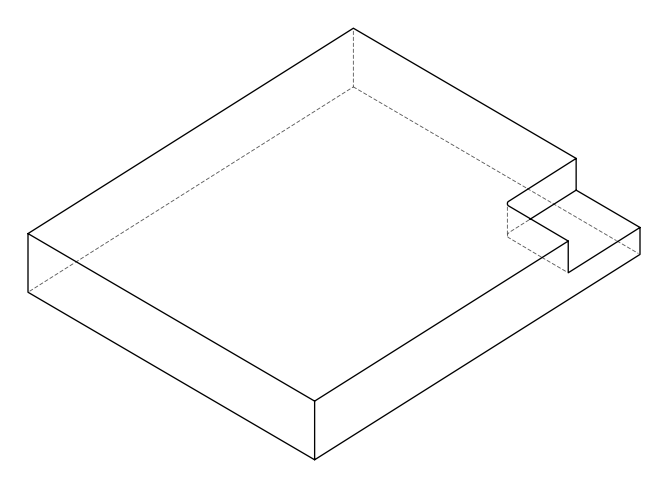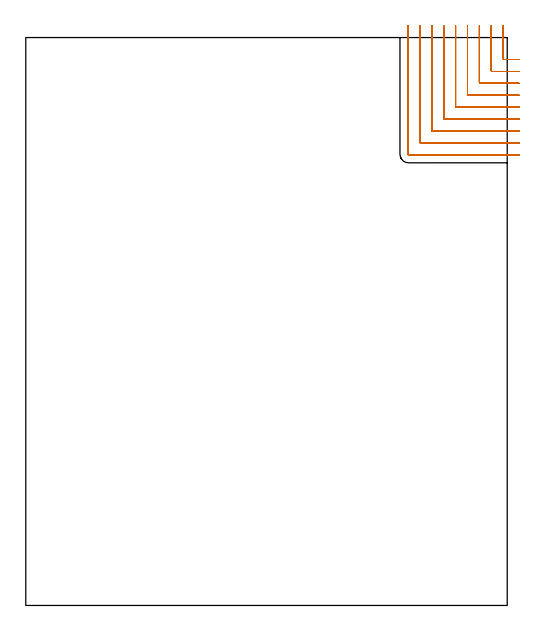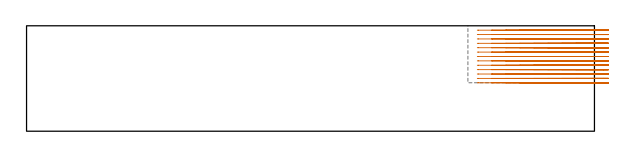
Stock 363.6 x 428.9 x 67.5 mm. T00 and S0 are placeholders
(PLAN: 1 operations, 0 tool changes, 28.6 min)
(1 MILL_CORNER_NOTCH_RECTANGULAR | CORNER_NOTCH_RECTANGULAR | NXT0201_011 | Follow Part, ap 3, ae 75% | 28.61 min | 279373 mm3)
(TOOL NXT0201_011 | ENDMILL 12mm [2P460-1200-NA 1630] | D12 FL38 Z6)
(OP 1 MILL_CORNER_NOTCH_RECTANGULAR)
G17 G21 G94 G90
T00 M6
G54
G17 G0 G90 X360.6 Y437.9 S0 M3
G43 Z77.5 H1
Z64.692
G94 G1 Y434.9 F250.
Y412.894 F500.
G3 X361.194 Y412.3 R0.6
G1 X369.6
X372.6 F250.
G0 Z77.5
X351.6 Y437.9
Z64.692
G1 Y434.9
Y403.895 F500.
G3 X352.195 Y403.3 R0.6
G1 X369.6
X372.6 F250.
G0 Z77.5
X342.6 Y437.9
Z64.692
G1 Y434.9
Y394.895 F500.
G3 X343.195 Y394.3 R0.6
G1 X369.6
X372.6 F250.
G0 Z77.5
X333.6 Y437.9
Z64.692
G1 Y434.9
Y385.895 F500.
G3 X334.195 Y385.3 R0.6
G1 X369.6
X372.6 F250.
G0 Z77.5
X324.6 Y437.9
Z64.692
G1 Y434.9
Y376.896 F500.
G3 X325.196 Y376.3 R0.6
G1 X369.6
X372.6 F250.
G0 Z77.5
X315.6 Y437.9
Z64.692
G1 Y434.9
Y367.896 F500.
G3 X316.196 Y367.3 R0.6
G1 X369.6
X372.6 F250.
G0 Z77.5
X306.6 Y437.9
Z64.692
G1 Y434.9
Y358.896 F500.
G3 X307.196 Y358.3 R0.6
G1 X369.6
X372.6 F250.
G0 Z77.5
X297.6 Y437.9
Z64.692
G1 Y434.9
Y349.896 F500.
G3 X298.196 Y349.3 R0.6
G1 X369.6
X372.6 F250.
G0 Z77.5
X288.6 Y437.9
Z64.692
G1 Y434.9
Y340.896 F500.
G3 X289.196 Y340.3 R0.6
G1 X369.6
X372.6 F250.
G0 Z77.5
X360.6 Y437.9
Z61.885
G1 Y434.9
Y412.894 F500.
G3 X361.194 Y412.3 R0.6
G1 X369.6
X372.6 F250.
G0 Z77.5
X351.6 Y437.9
Z61.885
G1 Y434.9
Y403.895 F500.
G3 X352.195 Y403.3 R0.6
G1 X369.6
X372.6 F250.
G0 Z77.5
X342.6 Y437.9
Z61.885
G1 Y434.9
Y394.895 F500.
G3 X343.195 Y394.3 R0.6
G1 X369.6
X372.6 F250.
G0 Z77.5
X333.6 Y437.9
Z61.885
G1 Y434.9
Y385.895 F500.
G3 X334.195 Y385.3 R0.6
G1 X369.6
X372.6 F250.
G0 Z77.5
X324.6 Y437.9
Z61.885
G1 Y434.9
Y376.896 F500.
G3 X325.196 Y376.3 R0.6
G1 X369.6
X372.6 F250.
G0 Z77.5
X315.6 Y437.9
Z61.885
G1 Y434.9
Y367.896 F500.
G3 X316.196 Y367.3 R0.6
G1 X369.6
X372.6 F250.
G0 Z77.5
X306.6 Y437.9
Z61.885
G1 Y434.9
Y358.896 F500.
G3 X307.196 Y358.3 R0.6
G1 X369.6
X372.6 F250.
G0 Z77.5
X297.6 Y437.9
Z61.885
G1 Y434.9
Y349.896 F500.
G3 X298.196 Y349.3 R0.6
G1 X369.6
X372.6 F250.
G0 Z77.5
X288.6 Y437.9
Z61.885
G1 Y434.9
Y340.896 F500.
G3 X289.196 Y340.3 R0.6
G1 X369.6
X372.6 F250.
G0 Z77.5
X360.6 Y437.9
Z59.077
G1 Y434.9
Y412.894 F500.
G3 X361.194 Y412.3 R0.6
G1 X369.6
X372.6 F250.
G0 Z77.5
X351.6 Y437.9
Z59.077
G1 Y434.9
Y403.895 F500.
G3 X352.195 Y403.3 R0.6
G1 X369.6
X372.6 F250.
G0 Z77.5
X342.6 Y437.9
Z59.077
G1 Y434.9
Y394.895 F500.
G3 X343.195 Y394.3 R0.6
G1 X369.6
X372.6 F250.
G0 Z77.5
X333.6 Y437.9
Z59.077
G1 Y434.9
Y385.895 F500.
G3 X334.195 Y385.3 R0.6
G1 X369.6
X372.6 F250.
G0 Z77.5
X324.6 Y437.9
Z59.077
G1 Y434.9
Y376.896 F500.
G3 X325.196 Y376.3 R0.6
G1 X369.6
X372.6 F250.
G0 Z77.5
X315.6 Y437.9
Z59.077
G1 Y434.9
Y367.896 F500.
G3 X316.196 Y367.3 R0.6
G1 X369.6
X372.6 F250.
G0 Z77.5
X306.6 Y437.9
Z59.077
G1 Y434.9
Y358.896 F500.
G3 X307.196 Y358.3 R0.6
G1 X369.6
X372.6 F250.
G0 Z77.5
X297.6 Y437.9
Z59.077
G1 Y434.9
Y349.896 F500.
G3 X298.196 Y349.3 R0.6
G1 X369.6
X372.6 F250.
G0 Z77.5
X288.6 Y437.9
Z59.077
G1 Y434.9
Y340.896 F500.
G3 X289.196 Y340.3 R0.6
G1 X369.6
X372.6 F250.
G0 Z77.5
X360.6 Y437.9
Z56.269
G1 Y434.9
Y412.894 F500.
G3 X361.194 Y412.3 R0.6
G1 X369.6
X372.6 F250.
G0 Z77.5
X351.6 Y437.9
Z56.269
G1 Y434.9
Y403.895 F500.
G3 X352.195 Y403.3 R0.6
G1 X369.6
X372.6 F250.
G0 Z77.5
X342.6 Y437.9
Z56.269
G1 Y434.9
Y394.895 F500.
G3 X343.195 Y394.3 R0.6
G1 X369.6
X372.6 F250.
G0 Z77.5
X333.6 Y437.9
Z56.269
G1 Y434.9
Y385.895 F500.
G3 X334.195 Y385.3 R0.6
G1 X369.6
X372.6 F250.
G0 Z77.5
X324.6 Y437.9
Z56.269
G1 Y434.9
Y376.896 F500.
G3 X325.196 Y376.3 R0.6
G1 X369.6
X372.6 F250.
G0 Z77.5
X315.6 Y437.9
Z56.269
G1 Y434.9
Y367.896 F500.
G3 X316.196 Y367.3 R0.6
G1 X369.6
X372.6 F250.
G0 Z77.5
X306.6 Y437.9
Z56.269
G1 Y434.9
Y358.896 F500.
G3 X307.196 Y358.3 R0.6
G1 X369.6
X372.6 F250.
G0 Z77.5
X297.6 Y437.9
Z56.269
G1 Y434.9
Y349.896 F500.
G3 X298.196 Y349.3 R0.6
G1 X369.6
X372.6 F250.
G0 Z77.5
X288.6 Y437.9
Z56.269
G1 Y434.9
Y340.896 F500.
G3 X289.196 Y340.3 R0.6
G1 X369.6
X372.6 F250.
G0 Z77.5
X360.6 Y437.9
Z53.461
G1 Y434.9
Y412.894 F500.
G3 X361.194 Y412.3 R0.6
G1 X369.6
X372.6 F250.
G0 Z77.5
X351.6 Y437.9
Z53.461
G1 Y434.9
Y403.895 F500.
G3 X352.195 Y403.3 R0.6
G1 X369.6
X372.6 F250.
G0 Z77.5
X342.6 Y437.9
Z53.461
G1 Y434.9
Y394.895 F500.
G3 X343.195 Y394.3 R0.6
G1 X369.6
X372.6 F250.
G0 Z77.5
X333.6 Y437.9
Z53.461
G1 Y434.9
Y385.895 F500.
G3 X334.195 Y385.3 R0.6
G1 X369.6
X372.6 F250.
G0 Z77.5
X324.6 Y437.9
Z53.461
G1 Y434.9
Y376.896 F500.
G3 X325.196 Y376.3 R0.6
G1 X369.6
X372.6 F250.
G0 Z77.5
X315.6 Y437.9
Z53.461
G1 Y434.9
Y367.896 F500.
G3 X316.196 Y367.3 R0.6
G1 X369.6
X372.6 F250.
G0 Z77.5
X306.6 Y437.9
Z53.461
G1 Y434.9
Y358.896 F500.
G3 X307.196 Y358.3 R0.6
G1 X369.6
X372.6 F250.
G0 Z77.5
X297.6 Y437.9
Z53.461
G1 Y434.9
Y349.896 F500.
G3 X298.196 Y349.3 R0.6
G1 X369.6
X372.6 F250.
G0 Z77.5
X288.6 Y437.9
Z53.461
G1 Y434.9
Y340.896 F500.
G3 X289.196 Y340.3 R0.6
G1 X369.6
X372.6 F250.
G0 Z77.5
X360.6 Y437.9
Z50.654
G1 Y434.9
Y412.894 F500.
G3 X361.194 Y412.3 R0.6
G1 X369.6
X372.6 F250.
G0 Z77.5
X351.6 Y437.9
Z50.654
G1 Y434.9
Y403.895 F500.
G3 X352.195 Y403.3 R0.6
G1 X369.6
X372.6 F250.
G0 Z77.5
X342.6 Y437.9
Z50.654
G1 Y434.9
Y394.895 F500.
G3 X343.195 Y394.3 R0.6
G1 X369.6
X372.6 F250.
G0 Z77.5
X333.6 Y437.9
Z50.654
G1 Y434.9
Y385.895 F500.
G3 X334.195 Y385.3 R0.6
G1 X369.6
X372.6 F250.
G0 Z77.5
X324.6 Y437.9
Z50.654
G1 Y434.9
Y376.896 F500.
G3 X325.196 Y376.3 R0.6
G1 X369.6
X372.6 F250.
G0 Z77.5
X315.6 Y437.9
Z50.654
G1 Y434.9
Y367.896 F500.
G3 X316.196 Y367.3 R0.6
G1 X369.6
X372.6 F250.
G0 Z77.5
X306.6 Y437.9
Z50.654
G1 Y434.9
Y358.896 F500.
G3 X307.196 Y358.3 R0.6
G1 X369.6
X372.6 F250.
G0 Z77.5
X297.6 Y437.9
Z50.654
G1 Y434.9
Y349.896 F500.
G3 X298.196 Y349.3 R0.6
G1 X369.6
X372.6 F250.
G0 Z77.5
X288.6 Y437.9
Z50.654
G1 Y434.9
Y340.896 F500.
G3 X289.196 Y340.3 R0.6
G1 X369.6
X372.6 F250.
G0 Z77.5
X360.6 Y437.9
Z47.846
G1 Y434.9
Y412.894 F500.
G3 X361.194 Y412.3 R0.6
G1 X369.6
X372.6 F250.
G0 Z77.5
X351.6 Y437.9
Z47.846
G1 Y434.9
Y403.895 F500.
G3 X352.195 Y403.3 R0.6
G1 X369.6
X372.6 F250.
G0 Z77.5
X342.6 Y437.9
Z47.846
G1 Y434.9
Y394.895 F500.
G3 X343.195 Y394.3 R0.6
G1 X369.6
X372.6 F250.
G0 Z77.5
X333.6 Y437.9
Z47.846
G1 Y434.9
Y385.895 F500.
G3 X334.195 Y385.3 R0.6
G1 X369.6
X372.6 F250.
G0 Z77.5
X324.6 Y437.9
Z47.846
G1 Y434.9
Y376.896 F500.
G3 X325.196 Y376.3 R0.6
G1 X369.6
X372.6 F250.
G0 Z77.5
X315.6 Y437.9
Z47.846
G1 Y434.9
Y367.896 F500.
G3 X316.196 Y367.3 R0.6
G1 X369.6
X372.6 F250.
G0 Z77.5
X306.6 Y437.9
Z47.846
G1 Y434.9
Y358.896 F500.
G3 X307.196 Y358.3 R0.6
G1 X369.6
X372.6 F250.
G0 Z77.5
X297.6 Y437.9
Z47.846
G1 Y434.9
Y349.896 F500.
G3 X298.196 Y349.3 R0.6
G1 X369.6
X372.6 F250.
G0 Z77.5
X288.6 Y437.9
Z47.846
G1 Y434.9
Y340.896 F500.
G3 X289.196 Y340.3 R0.6
G1 X369.6
X372.6 F250.
G0 Z77.5
X360.6 Y437.9
Z45.038
G1 Y434.9
Y412.894 F500.
G3 X361.194 Y412.3 R0.6
G1 X369.6
X372.6 F250.
G0 Z77.5
X351.6 Y437.9
Z45.038
G1 Y434.9
Y403.895 F500.
G3 X352.195 Y403.3 R0.6
G1 X369.6
X372.6 F250.
G0 Z77.5
X342.6 Y437.9
Z45.038
G1 Y434.9
Y394.895 F500.
G3 X343.195 Y394.3 R0.6
G1 X369.6
X372.6 F250.
G0 Z77.5
X333.6 Y437.9
Z45.038
G1 Y434.9
Y385.895 F500.
G3 X334.195 Y385.3 R0.6
G1 X369.6
X372.6 F250.
G0 Z77.5
X324.6 Y437.9
Z45.038
G1 Y434.9
Y376.896 F500.
G3 X325.196 Y376.3 R0.6
G1 X369.6
X372.6 F250.
G0 Z77.5
X315.6 Y437.9
Z45.038
G1 Y434.9
Y367.896 F500.
G3 X316.196 Y367.3 R0.6
G1 X369.6
X372.6 F250.
G0 Z77.5
X306.6 Y437.9
Z45.038
G1 Y434.9
Y358.896 F500.
G3 X307.196 Y358.3 R0.6
G1 X369.6
X372.6 F250.
G0 Z77.5
X297.6 Y437.9
Z45.038
G1 Y434.9
Y349.896 F500.
G3 X298.196 Y349.3 R0.6
G1 X369.6
X372.6 F250.
G0 Z77.5
X288.6 Y437.9
Z45.038
G1 Y434.9
Y340.896 F500.
G3 X289.196 Y340.3 R0.6
G1 X369.6
X372.6 F250.
G0 Z77.5
X360.6 Y437.9
Z42.231
G1 Y434.9
Y412.894 F500.
G3 X361.194 Y412.3 R0.6
G1 X369.6
X372.6 F250.
G0 Z77.5
X351.6 Y437.9
Z42.231
G1 Y434.9
Y403.895 F500.
G3 X352.195 Y403.3 R0.6
G1 X369.6
X372.6 F250.
G0 Z77.5
X342.6 Y437.9
Z42.231
G1 Y434.9
Y394.895 F500.
G3 X343.195 Y394.3 R0.6
G1 X369.6
X372.6 F250.
G0 Z77.5
X333.6 Y437.9
Z42.231
G1 Y434.9
Y385.895 F500.
G3 X334.195 Y385.3 R0.6
G1 X369.6
X372.6 F250.
G0 Z77.5
X324.6 Y437.9
Z42.231
G1 Y434.9
Y376.896 F500.
G3 X325.196 Y376.3 R0.6
G1 X369.6
X372.6 F250.
G0 Z77.5
X315.6 Y437.9
Z42.231
G1 Y434.9
Y367.896 F500.
G3 X316.196 Y367.3 R0.6
G1 X369.6
X372.6 F250.
G0 Z77.5
X306.6 Y437.9
Z42.231
G1 Y434.9
Y358.896 F500.
G3 X307.196 Y358.3 R0.6
G1 X369.6
X372.6 F250.
G0 Z77.5
X297.6 Y437.9
Z42.231
G1 Y434.9
Y349.896 F500.
G3 X298.196 Y349.3 R0.6
G1 X369.6
X372.6 F250.
G0 Z77.5
X288.6 Y437.9
Z42.231
G1 Y434.9
Y340.896 F500.
G3 X289.196 Y340.3 R0.6
G1 X369.6
X372.6 F250.
G0 Z77.5
X360.6 Y437.9
Z39.423
G1 Y434.9
Y412.894 F500.
G3 X361.194 Y412.3 R0.6
G1 X369.6
X372.6 F250.
G0 Z77.5
X351.6 Y437.9
Z39.423
G1 Y434.9
Y403.895 F500.
G3 X352.195 Y403.3 R0.6
G1 X369.6
X372.6 F250.
G0 Z77.5
X342.6 Y437.9
Z39.423
G1 Y434.9
Y394.895 F500.
G3 X343.195 Y394.3 R0.6
G1 X369.6
X372.6 F250.
G0 Z77.5
X333.6 Y437.9
Z39.423
G1 Y434.9
Y385.895 F500.
G3 X334.195 Y385.3 R0.6
G1 X369.6
X372.6 F250.
G0 Z77.5
X324.6 Y437.9
Z39.423
G1 Y434.9
Y376.896 F500.
G3 X325.196 Y376.3 R0.6
G1 X369.6
X372.6 F250.
G0 Z77.5
X315.6 Y437.9
Z39.423
G1 Y434.9
Y367.896 F500.
G3 X316.196 Y367.3 R0.6
G1 X369.6
X372.6 F250.
G0 Z77.5
X306.6 Y437.9
Z39.423
G1 Y434.9
Y358.896 F500.
G3 X307.196 Y358.3 R0.6
G1 X369.6
X372.6 F250.
G0 Z77.5
X297.6 Y437.9
Z39.423
G1 Y434.9
Y349.896 F500.
G3 X298.196 Y349.3 R0.6
G1 X369.6
X372.6 F250.
G0 Z77.5
X288.6 Y437.9
Z39.423
G1 Y434.9
Y340.896 F500.
G3 X289.196 Y340.3 R0.6
G1 X369.6
X372.6 F250.
G0 Z77.5
X360.6 Y437.9
Z36.615
G1 Y434.9
Y412.894 F500.
G3 X361.194 Y412.3 R0.6
G1 X369.6
X372.6 F250.
G0 Z77.5
X351.6 Y437.9
Z36.615
G1 Y434.9
Y403.895 F500.
G3 X352.195 Y403.3 R0.6
G1 X369.6
X372.6 F250.
G0 Z77.5
X342.6 Y437.9
Z36.615
G1 Y434.9
Y394.895 F500.
G3 X343.195 Y394.3 R0.6
G1 X369.6
X372.6 F250.
G0 Z77.5
X333.6 Y437.9
Z36.615
G1 Y434.9
Y385.895 F500.
G3 X334.195 Y385.3 R0.6
G1 X369.6
X372.6 F250.
G0 Z77.5
X324.6 Y437.9
Z36.615
G1 Y434.9
Y376.896 F500.
G3 X325.196 Y376.3 R0.6
G1 X369.6
X372.6 F250.
G0 Z77.5
X315.6 Y437.9
Z36.615
G1 Y434.9
Y367.896 F500.
G3 X316.196 Y367.3 R0.6
G1 X369.6
X372.6 F250.
G0 Z77.5
X306.6 Y437.9
Z36.615
G1 Y434.9
Y358.896 F500.
G3 X307.196 Y358.3 R0.6
G1 X369.6
X372.6 F250.
G0 Z77.5
X297.6 Y437.9
Z36.615
G1 Y434.9
Y349.896 F500.
G3 X298.196 Y349.3 R0.6
G1 X369.6
X372.6 F250.
G0 Z77.5
X288.6 Y437.9
Z36.615
G1 Y434.9
Y340.896 F500.
G3 X289.196 Y340.3 R0.6
G1 X369.6
X372.6 F250.
G0 Z77.5
X360.6 Y437.9
Z33.808
G1 Y434.9
Y412.894 F500.
G3 X361.194 Y412.3 R0.6
G1 X369.6
X372.6 F250.
G0 Z77.5
X351.6 Y437.9
Z33.808
G1 Y434.9
Y403.895 F500.
G3 X352.195 Y403.3 R0.6
G1 X369.6
X372.6 F250.
G0 Z77.5
X342.6 Y437.9
Z33.808
G1 Y434.9
Y394.895 F500.
G3 X343.195 Y394.3 R0.6
G1 X369.6
X372.6 F250.
G0 Z77.5
X333.6 Y437.9
Z33.808
G1 Y434.9
Y385.895 F500.
G3 X334.195 Y385.3 R0.6
G1 X369.6
X372.6 F250.
G0 Z77.5
X324.6 Y437.9
Z33.808
G1 Y434.9
Y376.896 F500.
G3 X325.196 Y376.3 R0.6
G1 X369.6
X372.6 F250.
G0 Z77.5
X315.6 Y437.9
Z33.808
G1 Y434.9
Y367.896 F500.
G3 X316.196 Y367.3 R0.6
G1 X369.6
X372.6 F250.
G0 Z77.5
X306.6 Y437.9
Z33.808
G1 Y434.9
Y358.896 F500.
G3 X307.196 Y358.3 R0.6
G1 X369.6
X372.6 F250.
G0 Z77.5
X297.6 Y437.9
Z33.808
G1 Y434.9
Y349.896 F500.
G3 X298.196 Y349.3 R0.6
G1 X369.6
X372.6 F250.
G0 Z77.5
X288.6 Y437.9
Z33.808
G1 Y434.9
Y340.896 F500.
G3 X289.196 Y340.3 R0.6
G1 X369.6
X372.6 F250.
G0 Z77.5
X360.6 Y437.9
Z31.
G1 Y434.9
Y412.894 F500.
G3 X361.194 Y412.3 R0.6
G1 X369.6
X372.6 F250.
G0 Z77.5
X351.6 Y437.9
Z31.
G1 Y434.9
Y403.895 F500.
G3 X352.195 Y403.3 R0.6
G1 X369.6
X372.6 F250.
G0 Z77.5
X342.6 Y437.9
Z31.
G1 Y434.9
Y394.895 F500.
G3 X343.195 Y394.3 R0.6
G1 X369.6
X372.6 F250.
G0 Z77.5
X333.6 Y437.9
Z31.
G1 Y434.9
Y385.895 F500.
G3 X334.195 Y385.3 R0.6
G1 X369.6
X372.6 F250.
G0 Z77.5
X324.6 Y437.9
Z31.
G1 Y434.9
Y376.896 F500.
G3 X325.196 Y376.3 R0.6
G1 X369.6
X372.6 F250.
G0 Z77.5
X315.6 Y437.9
Z31.
G1 Y434.9
Y367.896 F500.
G3 X316.196 Y367.3 R0.6
G1 X369.6
X372.6 F250.
G0 Z77.5
X306.6 Y437.9
Z31.
G1 Y434.9
Y358.896 F500.
G3 X307.196 Y358.3 R0.6
G1 X369.6
X372.6 F250.
G0 Z77.5
X297.6 Y437.9
Z31.
G1 Y434.9
Y349.896 F500.
G3 X298.196 Y349.3 R0.6
G1 X369.6
X372.6 F250.
G0 Z77.5
X288.6 Y437.9
Z31.
G1 Y434.9
Y340.896 F500.
G3 X289.196 Y340.3 R0.6
G1 X369.6
X372.6 F250.
G0 Z77.5
M5
M2
